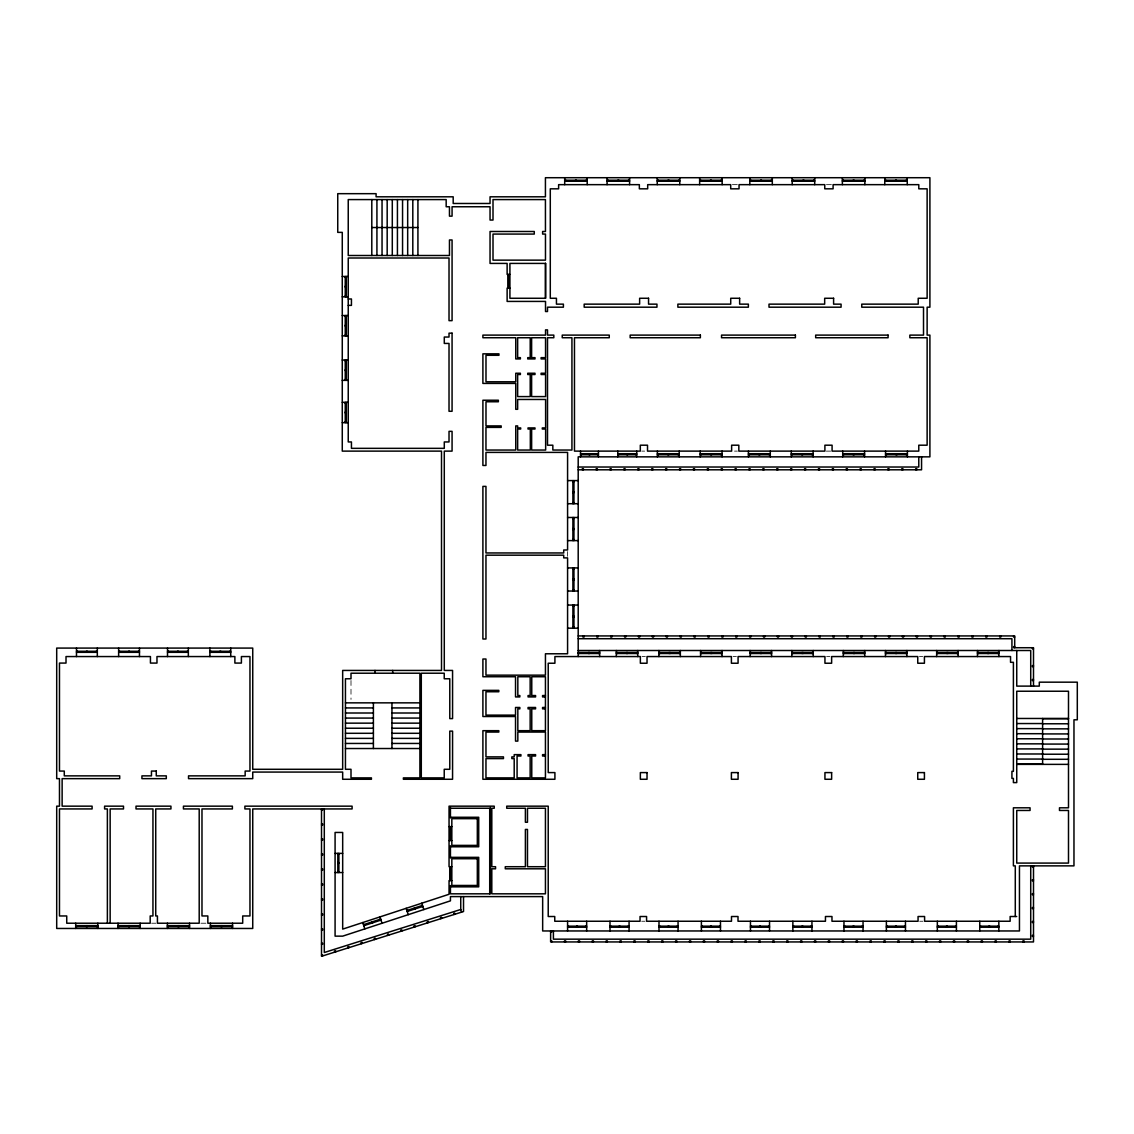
<?xml version="1.0" encoding="UTF-8"?>
<svg xmlns="http://www.w3.org/2000/svg" width="1134" height="1134" viewBox="0 0 1134 1134"><rect width="100%" height="100%" fill="white"/><g stroke="black" fill="none" stroke-linecap="round" stroke-linejoin="round"><path stroke-width="0.75" stroke-dasharray="5 3.75" d="M732.366 184.658L737.369 184.658M826.417 184.658L831.42 184.658M641.759 451.119L644.636 451.119M734.506 451.119L737.384 451.119M826.332 451.119L830.655 451.119M642.028 656.558L645.359 656.558M733.074 656.558L736.405 656.558M826.615 656.558L829.96 656.558M919.419 656.558L922.75 656.558M641.688 921.247L644.948 921.247M919.702 921.247L922.963 921.247M151.63 923.218L155.982 923.218M200.931 923.218L206.105 923.218M567.581 551.563L567.581 556.312M351.001 680.485L351.001 699.409"/><path stroke-width="1.5" d="M363.475 924.72L380.67 919.093M406.879 910.503L422.472 905.4M363.801 925.713L380.996 920.085M407.191 911.495L422.798 906.392M460.744 896.597L460.744 909.482L324.296 952.503L324.296 808.939M321.517 955.168L322.58 954.842L322.58 955.948M564.689 180.221L587.199 180.221M607.073 180.221L629.583 180.221M657.252 180.221L679.762 180.221M699.635 180.221L722.145 180.221M749.815 180.221L772.311 180.221M792.198 180.221L814.694 180.221M842.378 180.221L864.873 180.221M884.761 180.221L907.257 180.221M564.689 181.256L587.199 181.256M607.073 181.256L629.583 181.256M657.252 181.256L679.762 181.256M699.635 181.256L722.145 181.256M749.815 181.256L772.311 181.256M792.198 181.256L814.694 181.256M842.378 181.256L864.873 181.256M884.761 181.256L907.257 181.256M371.796 227.537L417.922 227.537M545.525 263.414L509.917 263.414L509.917 298.27L545.525 298.27L545.525 263.414L545.525 298.27M509.917 274.4L507.125 274.4L507.125 263.414L490.044 263.414L490.044 231.492L534.27 231.492L534.27 234.072L493.007 234.072L493.007 260.14L545.482 260.14L545.468 234.072L542.619 234.072L542.619 231.492L545.454 231.492L545.426 199.584L493.007 199.584L493.007 220.053L490.044 220.053L490.044 206.757L452.069 206.757L452.069 216.155L449.461 216.155L449.461 206.757L446.172 206.757L446.172 199.584L348.237 199.584L348.237 255.504L449.461 255.504L449.461 239.969L452.069 239.969L452.069 320.653L449.021 320.653L449.021 257.999L348.237 257.999L348.237 441.948L351.441 441.948L351.441 448.341L444.287 448.341L444.287 441.948L449.021 441.948L449.021 431.345L452.069 431.345L452.069 451.119L444.287 451.119L444.287 670.435L452.565 670.435L452.565 718.616L449.787 718.616L449.787 678.77L444.23 678.77L444.23 673.213L421.295 673.213L421.295 777.881L444.23 777.881L444.23 769.291L449.787 769.291L449.787 731.118L452.565 731.118L452.565 779.271L403.378 779.271L403.378 777.881L419.906 777.881L419.906 673.213L351.001 673.213L351.001 678.77L345.445 678.77L345.445 769.291L351.001 769.291L351.001 777.881L371.428 777.881L371.428 779.271L342.666 779.271L342.666 772.07L252.74 772.07L252.74 778.647L188.528 778.647L188.528 775.869L245.157 775.869L245.157 771.063L249.962 771.063L249.962 656.558L241.4 656.558L241.4 663.078L234.88 663.078L234.88 656.558L156.974 656.558L156.974 663.078L150.439 663.078L150.439 656.558L66.013 656.558L66.013 663.078L59.478 663.078L59.478 771.063L64.284 771.063L64.284 775.869L119.708 775.869L119.708 778.647L62.129 778.647L62.129 806.161L92.095 806.161L92.095 808.939L59.478 808.939L59.478 915.96L66.736 915.96L66.736 923.218L150.184 923.218L150.184 915.96L152.948 915.96L152.948 808.939L136.009 808.939L136.009 806.161L170.936 806.161L170.936 808.939L155.727 808.939L155.727 915.96L157.428 915.96L157.428 923.218L199.201 923.218L199.201 808.939L183.439 808.939L183.439 806.161L232.385 806.161L232.385 808.939L201.98 808.939L201.98 915.96L207.834 915.96L207.834 923.218L242.704 923.218L242.704 915.96L249.962 915.96L249.962 808.939L244.887 808.939L244.887 806.161L352.093 806.161L352.093 808.939L252.74 808.939L252.74 928.462L56.7 928.462L56.7 806.161L59.478 806.161L59.478 778.647L56.7 778.647L56.7 648.081L252.74 648.081L252.74 769.291L342.666 769.291L342.666 670.435L441.509 670.435L441.509 451.119L342.27 451.119L342.27 232.371L337.748 232.371L337.748 193.673L376.091 193.673L376.091 196.806L453.189 196.806L453.189 203.482L490.044 203.482L490.044 196.806L545.426 196.806L545.426 177.712L929.908 177.712L929.908 307.186L927.13 307.186L927.13 335.111L929.908 335.111L929.908 456.846L578.198 456.846L578.198 656.558M342.27 276.483L348.237 276.483M345.246 277.504L346.295 277.504M345.246 286.193L346.295 286.193M345.246 287.086L346.295 287.086M509.917 288.107L507.125 288.107L507.125 301.417L545.525 301.417L545.525 311.524L547.509 311.524L547.509 307.186L563.4 307.186L563.4 304.139L556.44 304.139L556.44 298.27L550.288 298.27L550.288 188.825L558.623 188.825L558.623 184.658L639.349 184.658L639.349 188.825L647.684 188.825L647.684 184.658L730.707 184.658L730.707 188.825L739.042 188.825L739.042 184.658L824.758 184.658L824.758 188.825L833.093 188.825L833.093 184.658L918.795 184.658L918.795 188.825L927.13 188.825L927.13 298.27L918.214 298.27L918.214 304.139L861.769 304.139L861.769 307.186L923.515 307.186L923.515 335.111L909.851 335.111L909.851 337.734L927.13 337.734L927.13 445.194L918.781 445.194L918.781 451.119L832.087 451.119L832.087 445.194L824.9 445.194L824.9 451.119L738.829 451.119L738.829 445.194L731.628 445.194L731.628 451.119L647.514 451.119L647.514 445.194L640.313 445.194L640.313 451.119L574.47 451.119L574.47 337.734L609.256 337.734L609.256 335.111L562.237 335.111L562.237 337.734L571.933 337.734L571.933 450.042L552.839 450.042L552.839 445.194L547.509 445.194L547.509 337.734L553.817 337.734L553.817 335.111L547.509 335.111L547.509 329.881L545.539 329.881L545.553 335.111L482.9 335.111L482.9 337.734L515.757 337.734L515.757 358.939L520.393 358.939L520.393 357.649L517.643 357.649L517.643 337.734L530.216 337.734L530.216 357.649L527.735 357.649L527.735 358.939L534.993 358.939L534.993 357.649L531.619 357.649L531.619 337.734L545.553 337.734L545.567 357.649L541.102 357.649L541.102 358.939L545.567 358.939L545.582 373.242L541.102 373.242L541.102 374.518L545.582 374.518L545.61 396.588L531.619 396.588L531.619 374.518L534.993 374.518L534.993 373.242L527.735 373.242L527.735 374.518L530.216 374.518L530.216 396.588L517.643 396.588L517.643 374.518L520.393 374.518L520.393 373.242L515.757 373.242L515.757 381.789L485.99 381.789L485.99 355.296L498.946 355.296L498.946 353.836L482.9 353.836L482.9 383.42L515.757 383.42L515.757 409.303L517.643 409.303L517.643 399.466L545.61 399.466L545.638 427.915L542.293 427.915L542.293 429.035L545.638 429.035L545.652 445.194L545.652 450.042L531.633 450.042L531.633 429.035L534.979 429.035L534.979 427.915L528.019 427.915L528.019 429.035L530.329 429.035L530.329 450.042L517.643 450.042L517.643 429.035L520.69 429.035L520.69 427.915L517.643 427.915L517.643 425.902L515.757 425.902L515.757 450.042L485.962 450.042L485.962 427.39L501.171 427.39L501.171 425.902L485.99 425.902L485.99 401.762L498.365 401.762L498.365 400.231L482.9 400.231L482.9 465.464L485.962 465.464L485.962 452.395L567.581 452.395L567.581 549.99L563.711 549.99L563.711 552.953L485.962 552.953L485.962 486.387L482.9 486.387L482.9 639.009L485.962 639.009L485.962 555.178L563.711 555.178L563.711 557.885L567.581 557.885L567.581 653.779L545.44 653.779L545.44 675.155L485.962 675.155L485.962 659.01L482.9 659.01L482.9 676.743L515.531 676.743L515.531 696.928L519.84 696.928L519.84 695.539L517.827 695.539L517.827 676.743L530.159 676.743L530.159 695.539L528.061 695.539L528.061 696.928L535.574 696.928L535.574 695.539L531.761 695.539L531.761 676.743L545.44 676.743L545.44 730.679L531.761 730.679L531.761 708.863L535.574 708.863L535.574 707.474L528.061 707.474L528.061 708.863L530.159 708.863L530.159 730.679L517.827 730.679L517.827 708.863L519.84 708.863L519.84 707.474L515.531 707.474L515.531 715.129L485.962 715.129L485.962 691.754L498.818 691.754L498.818 690.365L482.9 690.365L482.9 716.518L515.531 716.518L515.531 741.112L517.827 741.112L517.827 732.068L545.44 732.068L545.44 777.881L531.761 777.881L531.761 756.024L535.574 756.024L535.574 754.634L528.061 754.634L528.061 756.024L530.159 756.024L530.159 777.881L517.076 777.881L517.076 756.024L520.917 756.024L520.917 754.634L514.198 754.634L514.198 756.874L511.831 756.874L511.831 758.603L514.198 758.603L514.198 777.881L485.962 777.881L485.962 758.603L503.468 758.603L503.468 756.874L485.962 756.874L485.962 732.068L498.818 732.068L498.818 730.679L482.9 730.679L482.9 779.271L554.909 779.271L554.909 772.594L548.218 772.594L548.218 663.234L554.909 663.234L554.909 656.558L640.356 656.558L640.356 663.234L647.032 663.234L647.032 656.558L731.402 656.558L731.402 663.234L738.078 663.234L738.078 656.558L824.942 656.558L824.942 663.234L831.633 663.234L831.633 656.558L917.746 656.558L917.746 663.234L924.423 663.234L924.423 656.558L1010.536 656.558L1010.536 662.313L1013.399 662.313L1013.399 771.318L1011.925 771.318L1011.925 778.406L1013.399 778.406L1013.399 782.602L1016.744 782.602L1016.744 691.23L1068.497 691.23L1068.497 807.805L1059.482 807.805L1059.482 810.456L1068.497 810.456L1068.497 863.087L1016.744 863.087L1016.744 810.456L1030.055 810.456L1030.055 807.805L1013.399 807.805L1013.399 865.866L1015.284 865.866L1015.284 916.513M345.246 295.79L346.295 295.79M342.27 296.81L348.237 296.81M348.237 298.979L351.441 298.979L351.441 305.372L348.237 305.372M342.27 315.536L348.237 315.536M345.246 316.556L346.295 316.556M345.246 325.245L346.295 325.245M345.246 326.138L346.295 326.138M345.246 334.842L346.295 334.842M342.27 335.862L348.237 335.862M342.27 360.031L348.237 360.031M345.246 361.051L346.295 361.051M345.246 369.741L346.295 369.741M345.246 370.634L346.295 370.634M345.246 379.337L346.295 379.337M342.27 380.358L348.237 380.358M342.27 402.329L348.237 402.329M345.246 403.335L346.295 403.335M345.246 412.039L346.295 412.039M345.246 412.932L346.295 412.932M345.246 421.635L346.295 421.635M342.27 422.656L348.237 422.656M580.537 453.713L598.426 453.713M617.789 453.713L636.713 453.713M657.366 453.713L679.223 453.713M700.217 453.713L722.06 453.713M748.426 453.713L770.284 453.713M791.277 453.713L813.121 453.713M842.718 453.713L864.562 453.713M885.555 453.713L907.398 453.713M580.537 454.762L598.426 454.762M617.789 454.762L636.713 454.762M657.366 454.762L679.223 454.762M700.217 454.762L722.06 454.762M748.426 454.762L770.284 454.762M791.277 454.762L813.121 454.762M842.718 454.762L864.562 454.762M885.555 454.762L907.398 454.762M578.198 467.024L918.781 467.024L918.781 456.846M578.198 469.802L921.559 469.802L921.559 456.846M567.581 480.589L578.198 480.589M572.897 481.752L573.932 481.752M572.897 491.646L573.932 491.646M572.897 492.652L573.932 492.652M572.897 502.546L573.932 502.546M567.581 503.709L578.198 503.709M567.581 517.487L578.198 517.487M572.897 518.649L573.932 518.649M572.897 528.543L573.932 528.543M572.897 529.55L573.932 529.55M572.897 539.444L573.932 539.444M567.581 540.606L578.198 540.606M567.581 567.921L578.198 567.921M572.897 569.084L573.932 569.084M572.897 578.978L573.932 578.978M572.897 579.998L573.932 579.998M572.897 589.878L573.932 589.878M567.581 591.041L578.198 591.041M567.581 605.06L578.198 605.06M572.897 606.222L573.932 606.222M572.897 616.116L573.932 616.116M572.897 617.123L573.932 617.123M572.897 627.017L573.932 627.017M567.581 628.179L578.198 628.179M578.198 635.933L1014.703 635.933L1014.703 647.727M1014.703 637.039L1013.598 637.039L1013.598 635.933M578.198 638.711L1011.925 638.711L1011.925 650.505M1014.703 646.607L1013.598 646.607L1013.598 647.727L1033.499 647.727L1033.499 686.113M1033.499 648.832L1032.394 648.832L1032.394 647.727M578.198 650.505L1030.721 650.505L1030.721 686.113M76.488 651.27L97.326 651.27M118.631 651.27L139.468 651.27M167.506 651.27L188.343 651.27M209.889 651.27L230.726 651.27M76.488 652.319L97.326 652.319M118.631 652.319L139.468 652.319M167.506 652.319L188.343 652.319M209.889 652.319L230.726 652.319M578.198 652.489L599.659 652.489M616.315 652.489L637.762 652.489M658.897 652.489L680.343 652.489M700.571 652.489L722.018 652.489M750.155 652.489L771.602 652.489M791.816 652.489L813.262 652.489M843.299 652.489L864.746 652.489M885.456 652.489L906.902 652.489M936.656 652.489L958.102 652.489M977.465 652.489L998.912 652.489M578.198 653.524L599.659 653.524M616.315 653.524L637.762 653.524M658.897 653.524L680.343 653.524M700.571 653.524L722.018 653.524M750.155 653.524L771.602 653.524M791.816 653.524L813.262 653.524M843.299 653.524L864.746 653.524M885.456 653.524L906.902 653.524M936.656 653.524L958.102 653.524M977.465 653.524L998.912 653.524M1033.499 665.587L1032.394 665.587L1032.394 666.707L1033.499 666.707M1033.499 679.479L1032.394 679.479L1032.394 680.598L1033.499 680.598M545.44 695.539L542.562 695.539L542.562 696.928L545.44 696.928M345.445 702.853L419.906 702.853M545.44 707.474L542.562 707.474L542.562 708.863L545.44 708.863M345.445 707.928L373.398 707.928M391.953 707.928L419.906 707.928M345.445 713.002L373.398 713.002M391.953 713.002L419.906 713.002M345.445 718.077L373.398 718.077M391.953 718.077L419.906 718.077M1016.744 718.474L1068.497 718.474M1042.614 718.701L1068.497 718.701M345.445 723.152L373.398 723.152M391.953 723.152L419.906 723.152M1016.744 723.549L1042.614 723.549M1042.614 723.776L1068.497 723.776M345.445 728.226L373.398 728.226M391.953 728.226L419.906 728.226M1016.744 728.623L1042.614 728.623M1042.614 728.85L1068.497 728.85M345.445 733.301L373.398 733.301M391.953 733.301L419.906 733.301M1016.744 733.698L1042.614 733.698M1042.614 733.925L1068.497 733.925M345.445 738.376L373.398 738.376M391.953 738.376L419.906 738.376M1016.744 738.773L1042.614 738.773M1042.614 738.999L1068.497 738.999M345.445 743.45L373.398 743.45M391.953 743.45L419.906 743.45M1016.744 743.847L1042.614 743.847M1042.614 744.074L1068.497 744.074M345.445 748.525L419.906 748.525M1016.744 748.908L1042.614 748.908M1042.614 749.149L1068.497 749.149M1016.744 753.982L1042.614 753.982M1042.614 754.223L1068.497 754.223M545.44 754.634L542.562 754.634L542.562 756.024L545.44 756.024M1016.744 759.057L1042.614 759.057M1042.614 759.298L1068.497 759.298M1016.744 764.132L1042.614 764.132M1016.744 764.373L1068.497 764.373M450.439 808.244L489.718 808.244L489.718 893.819M321.517 810.059L322.637 810.059L322.637 808.939M450.439 817.274L478.718 817.274L478.718 846.772L450.439 846.772M321.517 823.95L322.637 823.95L322.637 825.056L321.517 825.056M449.05 826.643L451.828 826.643M321.517 838.947L322.637 838.947L322.637 840.067L321.517 840.067M449.05 840.535L451.828 840.535M335.083 853.392L342.681 853.392M321.517 853.959L322.637 853.959L322.637 855.064L321.517 855.064M337.833 854.356L338.882 854.356M450.439 857.347L478.718 857.347L478.718 886.845L450.439 886.845M337.833 862.549L338.882 862.549M337.833 863.385L338.882 863.385M451.828 866.716L449.05 866.716L449.05 806.161L494.226 806.161L494.226 808.244L491.802 808.244L491.802 866.716L495.558 866.716L495.558 868.8L491.802 868.8L491.802 893.819L545.44 893.819L545.44 868.8L505.282 868.8L505.282 866.716L525.396 866.716L525.396 829.436L527.48 829.436L527.48 866.716L545.44 866.716L545.44 808.244L527.48 808.244L527.48 822.249L525.396 822.249L525.396 808.244L506.728 808.244L506.728 806.161L548.218 806.161L548.218 916.513L554.753 916.513L554.753 921.247L640.044 921.247L640.044 916.513L646.578 916.513L646.578 921.247L731.487 921.247L731.487 916.513L738.007 916.513L738.007 921.247L825.453 921.247L825.453 916.513L831.973 916.513L831.973 921.247L918.058 921.247L918.058 916.513L924.593 916.513L924.593 921.247L1010.139 921.247L1010.139 916.513L1016.674 916.513M1033.499 866.971L1032.394 866.971L1032.394 865.866M321.517 868.956L322.637 868.956L322.637 870.076L321.517 870.076M337.833 871.592L338.882 871.592M335.083 872.542L342.681 872.542M1033.499 879.757L1032.394 879.757L1032.394 880.877L1033.499 880.877M451.828 880.608L449.05 880.608L449.05 894.272L342.681 929.115L342.681 832.455L335.083 832.455L335.083 936.145L342.681 936.145L450.439 900.85L450.439 896.597L542.662 896.597L542.662 930.957L1019.452 930.957L1019.452 865.866L1073.969 865.866L1073.969 719.807L1077.3 719.807L1077.3 682.172L1039.297 682.172L1039.297 686.113L1016.744 686.113L1016.744 650.505M321.517 883.967L322.637 883.967L322.637 885.073L321.517 885.073M1033.499 893.649L1032.394 893.649L1032.394 894.769L1033.499 894.769M321.517 898.964L322.637 898.964L322.637 900.07L321.517 900.07M1033.499 907.54L1032.394 907.54L1032.394 908.66L1033.499 908.66M321.517 913.961L322.637 913.961L322.637 915.081L321.517 915.081M1033.499 921.432L1032.394 921.432L1032.394 922.552L1033.499 922.552M75.694 925.613L97.85 925.613M118.021 925.613L140.177 925.613M167.378 925.613L189.534 925.613M210.4 925.613L232.555 925.613M567.581 926.166L586.661 926.166M609.993 926.166L629.072 926.166M658.996 926.166L678.061 926.166M701.393 926.166L720.473 926.166M750.453 926.166L769.532 926.166M792.864 926.166L811.944 926.166M843.965 926.166L863.045 926.166M886.377 926.166L905.456 926.166M937.336 926.166L956.416 926.166M979.748 926.166L998.827 926.166M75.694 926.648L97.85 926.648M118.021 926.648L140.177 926.648M167.378 926.648L189.534 926.648M210.4 926.648L232.555 926.648M567.581 927.215L586.661 927.215M609.993 927.215L629.072 927.215M658.996 927.215L678.061 927.215M701.393 927.215L720.473 927.215M750.453 927.215L769.532 927.215M792.864 927.215L811.944 927.215M843.965 927.215L863.045 927.215M886.377 927.215L905.456 927.215M937.336 927.215L956.416 927.215M979.748 927.215L998.827 927.215M321.517 928.973L322.637 928.973L322.637 930.078L321.517 930.078M550.628 932.077L551.748 932.077L551.748 930.957M1033.499 935.323L1032.394 935.323L1032.394 936.443L1033.499 936.443M550.628 940.837L551.748 940.837L551.748 941.943M321.517 943.176L322.637 943.176L322.637 944.296L321.517 944.296M421.763 903.203L423.847 909.567M421.692 905.655L422.018 906.647M415.016 907.838L415.342 908.83M414.335 908.065L414.661 909.057M407.659 910.248L407.985 911.24M406.156 908.32L408.24 914.67M379.947 916.91L382.03 923.26M379.805 919.376L380.131 920.369M372.448 921.786L372.774 922.778M371.697 922.027L372.023 923.019M364.326 924.437L364.652 925.429M362.752 922.537L364.836 928.888M460.744 909.482L461.581 912.133M455.074 914.188L454.734 913.125L453.671 913.451L454.011 914.514M441.821 918.356L441.495 917.293L440.431 917.633L440.757 918.696M428.567 922.537L428.241 921.474L427.178 921.814L427.518 922.863M415.327 926.719L414.987 925.656L413.924 925.982L414.264 927.045M402.074 930.886L401.748 929.823L400.685 930.163L401.011 931.227M388.82 935.068L388.494 934.005L387.431 934.345L387.771 935.394M375.581 939.25L375.241 938.187L374.177 938.513L374.518 939.576M362.327 943.417L362.001 942.354L360.938 942.694L361.264 943.757M349.074 947.599L348.748 946.536L347.684 946.876L348.025 947.925M335.834 951.78L335.494 950.717L334.431 951.043L334.771 952.106M1042.614 718.474L1042.614 764.373M1033.499 865.866L1033.499 941.943L550.628 941.943L550.628 930.957M1030.721 865.866L1030.721 939.165L553.406 939.165L553.406 930.957M1024.059 941.943L1024.059 940.837L1022.953 940.837L1022.953 941.943M1010.167 941.943L1010.167 940.837L1009.062 940.837L1009.062 941.943M1000.812 635.933L1000.812 637.039L999.706 637.039L999.706 635.933M998.912 650.505L998.912 656.558M998.827 921.247L998.827 930.957M997.863 926.166L997.863 927.215M997.835 652.489L997.835 653.524M996.276 941.943L996.276 940.837L995.17 940.837L995.17 941.943M989.699 926.166L989.699 927.215M988.862 926.166L988.862 927.215M988.65 652.489L988.65 653.524M987.714 652.489L987.714 653.524M986.92 635.933L986.92 637.039L985.815 637.039L985.815 635.933M982.384 941.943L982.384 940.837L981.279 940.837L981.279 941.943M980.712 926.166L980.712 927.215M979.748 921.247L979.748 930.957M978.529 652.489L978.529 653.524M977.465 650.505L977.465 656.558M973.029 635.933L973.029 637.039L971.923 637.039L971.923 635.933M968.493 941.943L968.493 940.837L967.387 940.837L967.387 941.943M959.137 635.933L959.137 637.039L958.032 637.039L958.032 635.933M958.102 650.505L958.102 656.558M957.039 652.489L957.039 653.524M956.416 921.247L956.416 930.957M955.452 926.166L955.452 927.215M954.601 941.943L954.601 940.837L953.496 940.837L953.496 941.943M947.854 652.489L947.854 653.524M947.287 926.166L947.287 927.215M946.918 652.489L946.918 653.524M946.451 926.166L946.451 927.215M945.246 635.933L945.246 637.039L944.14 637.039L944.14 635.933M940.71 941.943L940.71 940.837L939.604 940.837L939.604 941.943M938.3 926.166L938.3 927.215M937.733 652.489L937.733 653.524M937.336 921.247L937.336 930.957M936.656 650.505L936.656 656.558M931.354 635.933L931.354 637.039L930.249 637.039L930.249 635.933M926.818 941.943L926.818 940.837L925.713 940.837L925.713 941.943M917.463 635.933L917.463 637.039L916.357 637.039L916.357 635.933M916.811 469.802L916.811 468.696L915.705 468.696L915.705 469.802M912.927 941.943L912.927 940.837L911.807 940.837L911.807 941.943M907.398 451.119L907.398 456.846M907.257 177.712L907.257 184.658M906.902 650.505L906.902 656.558M906.307 453.713L906.307 454.762M906.137 180.221L906.137 181.256M905.825 652.489L905.825 653.524M905.456 921.247L905.456 930.957M904.507 926.166L904.507 927.215M903.571 635.933L903.571 637.039L902.466 637.039L902.466 635.933M902.919 469.802L902.919 468.696L901.814 468.696L901.814 469.802M899.035 941.943L899.035 940.837L897.915 940.837L897.915 941.943M896.966 453.713L896.966 454.762M896.498 180.221L896.498 181.256M896.654 652.489L896.654 653.524M896.342 926.166L896.342 927.215M896.002 453.713L896.002 454.762M895.704 652.489L895.704 653.524M895.52 180.221L895.52 181.256M895.506 926.166L895.506 927.215M889.68 635.933L889.68 637.039L888.574 637.039L888.574 635.933M889.028 469.802L889.028 468.696L887.922 468.696L887.922 469.802M887.341 926.166L887.341 927.215M886.646 453.713L886.646 454.762M886.533 652.489L886.533 653.524M886.377 921.247L886.377 930.957M885.881 180.221L885.881 181.256M885.555 451.119L885.555 456.846M885.456 650.505L885.456 656.558M885.144 941.943L885.144 940.837L884.024 940.837L884.024 941.943M884.761 177.712L884.761 184.658M875.788 635.933L875.788 637.039L874.683 637.039L874.683 635.933M875.136 469.802L875.136 468.696L874.031 468.696L874.031 469.802M871.252 941.943L871.252 940.837L870.132 940.837L870.132 941.943M864.873 177.712L864.873 184.658M864.746 650.505L864.746 656.558M864.562 451.119L864.562 456.846M863.754 180.221L863.754 181.256M863.669 652.489L863.669 653.524M863.47 453.713L863.47 454.762M863.045 921.247L863.045 930.957M862.095 926.166L862.095 927.215M861.897 635.933L861.897 637.039L860.791 637.039L860.791 635.933M861.245 469.802L861.245 468.696L860.139 468.696L860.139 469.802M857.361 941.943L857.361 940.837L856.241 940.837L856.241 941.943M854.483 652.489L854.483 653.524M854.115 180.221L854.115 181.256M854.115 453.713L854.115 454.762M853.93 926.166L853.93 927.215M853.548 652.489L853.548 653.524M853.137 180.221L853.137 181.256M853.165 453.713L853.165 454.762M853.094 926.166L853.094 927.215M848.005 635.933L848.005 637.039L846.9 637.039L846.9 635.933M847.353 469.802L847.353 468.696L846.247 468.696L846.247 469.802M844.929 926.166L844.929 927.215M844.362 652.489L844.362 653.524M843.809 453.713L843.809 454.762M843.965 921.247L843.965 930.957M843.498 180.221L843.498 181.256M843.469 941.943L843.469 940.837L842.349 940.837L842.349 941.943M843.299 650.505L843.299 656.558M842.718 451.119L842.718 456.846M842.378 177.712L842.378 184.658M834.114 635.933L834.114 637.039L833.008 637.039L833.008 635.933M833.462 469.802L833.462 468.696L832.356 468.696L832.356 469.802M829.578 941.943L829.578 940.837L828.458 940.837L828.458 941.943M820.222 635.933L820.222 637.039L819.117 637.039L819.117 635.933M819.57 469.802L819.57 468.696L818.464 468.696L818.464 469.802M815.686 941.943L815.686 940.837L814.566 940.837L814.566 941.943M814.694 177.712L814.694 184.658M813.574 180.221L813.574 181.256M813.121 451.119L813.121 456.846M813.262 650.505L813.262 656.558M812.185 652.489L812.185 653.524M812.029 453.713L812.029 454.762M811.944 921.247L811.944 930.957M810.98 926.166L810.98 927.215M806.331 635.933L806.331 637.039L805.225 637.039L805.225 635.933M805.679 469.802L805.679 468.696L804.573 468.696L804.573 469.802M803.935 180.221L803.935 181.256M802.957 180.221L802.957 181.256M803 652.489L803 653.524M802.815 926.166L802.815 927.215M802.674 453.713L802.674 454.762M802.064 652.489L802.064 653.524M801.979 926.166L801.979 927.215M801.795 941.943L801.795 940.837L800.675 940.837L800.675 941.943M801.724 453.713L801.724 454.762M793.814 926.166L793.814 927.215M793.318 180.221L793.318 181.256M792.893 652.489L792.893 653.524M792.864 921.247L792.864 930.957M792.368 453.713L792.368 454.762M792.439 635.933L792.439 637.039L791.334 637.039L791.334 635.933M792.198 177.712L792.198 184.658M791.787 469.802L791.787 468.696L790.681 468.696L790.681 469.802M791.816 650.505L791.816 656.558M791.277 451.119L791.277 456.846M787.903 941.943L787.903 940.837L786.783 940.837L786.783 941.943M778.548 635.933L778.548 637.039L777.442 637.039L777.442 635.933M777.896 469.802L777.896 468.696L776.79 468.696L776.79 469.802M774.012 941.943L774.012 940.837L772.892 940.837L772.892 941.943M772.311 177.712L772.311 184.658M771.602 650.505L771.602 656.558M771.191 180.221L771.191 181.256M770.525 652.489L770.525 653.524M770.284 451.119L770.284 456.846M769.532 921.247L769.532 930.957M769.178 453.713L769.178 454.762M768.569 926.166L768.569 927.215M764.656 635.933L764.656 637.039L763.551 637.039L763.551 635.933M764.004 469.802L764.004 468.696L762.899 468.696L762.899 469.802M761.552 180.221L761.552 181.256M761.339 652.489L761.339 653.524M760.574 180.221L760.574 181.256M760.404 652.489L760.404 653.524M760.404 926.166L760.404 927.215M760.12 941.943L760.12 940.837L759 940.837L759 941.943M759.837 453.713L759.837 454.762M759.567 926.166L759.567 927.215M758.873 453.713L758.873 454.762M751.218 652.489L751.218 653.524M751.403 926.166L751.403 927.215M750.935 180.221L750.935 181.256M750.765 635.933L750.765 637.039L749.659 637.039L749.659 635.933M750.453 921.247L750.453 930.957M750.113 469.802L750.113 468.696L749.007 468.696L749.007 469.802M750.155 650.505L750.155 656.558M749.815 177.712L749.815 184.658M749.531 453.713L749.531 454.762M748.426 451.119L748.426 456.846M746.229 941.943L746.229 940.837L745.109 940.837L745.109 941.943M736.873 635.933L736.873 637.039L735.768 637.039L735.768 635.933M736.221 469.802L736.221 468.696L735.115 468.696L735.115 469.802M732.337 941.943L732.337 940.837L731.217 940.837L731.217 941.943M722.982 635.933L722.982 637.039L721.876 637.039L721.876 635.933M722.145 177.712L722.145 184.658M722.33 469.802L722.33 468.696L721.224 468.696L721.224 469.802M722.06 451.119L722.06 456.846M722.018 650.505L722.018 656.558M721.011 180.221L721.011 181.256M720.969 453.713L720.969 454.762M720.941 652.489L720.941 653.524M720.473 921.247L720.473 930.957M719.523 926.166L719.523 927.215M718.446 941.943L718.446 940.837L717.326 940.837L717.326 941.943M711.769 652.489L711.769 653.524M711.613 453.713L711.613 454.762M711.387 180.221L711.387 181.256M711.358 926.166L711.358 927.215M710.82 652.489L710.82 653.524M710.664 453.713L710.664 454.762M710.394 180.221L710.394 181.256M710.522 926.166L710.522 927.215M709.09 635.933L709.09 637.039L707.985 637.039L707.985 635.933M708.438 469.802L708.438 468.696L707.332 468.696L707.332 469.802M704.554 941.943L704.554 940.837L703.434 940.837L703.434 941.943M702.357 926.166L702.357 927.215M701.648 652.489L701.648 653.524M701.393 921.247L701.393 930.957M701.308 453.713L701.308 454.762M700.769 180.221L700.769 181.256M700.571 650.505L700.571 656.558M700.217 451.119L700.217 456.846M699.635 177.712L699.635 184.658M695.199 635.933L695.199 637.039L694.093 637.039L694.093 635.933M694.547 469.802L694.547 468.696L693.441 468.696L693.441 469.802M690.663 941.943L690.663 940.837L689.543 940.837L689.543 941.943M681.307 635.933L681.307 637.039L680.202 637.039L680.202 635.933M680.655 469.802L680.655 468.696L679.549 468.696L679.549 469.802M680.343 650.505L680.343 656.558M679.762 177.712L679.762 184.658M679.223 451.119L679.223 456.846M679.266 652.489L679.266 653.524M678.628 180.221L678.628 181.256M678.118 453.713L678.118 454.762M678.061 921.247L678.061 930.957M677.111 926.166L677.111 927.215M676.771 941.943L676.771 940.837L675.651 940.837L675.651 941.943M670.095 652.489L670.095 653.524M669.003 180.221L669.003 181.256M669.145 652.489L669.145 653.524M668.777 453.713L668.777 454.762M668.947 926.166L668.947 927.215M668.11 926.166L668.11 927.215M668.011 180.221L668.011 181.256M667.813 453.713L667.813 454.762M667.416 635.933L667.416 637.039L666.31 637.039L666.31 635.933M666.764 469.802L666.764 468.696L665.658 468.696L665.658 469.802M662.88 941.943L662.88 940.837L661.76 940.837L661.76 941.943M659.974 652.489L659.974 653.524M659.945 926.166L659.945 927.215M658.897 650.505L658.897 656.558M658.996 921.247L658.996 930.957M658.386 180.221L658.386 181.256M658.471 453.713L658.471 454.762M657.252 177.712L657.252 184.658M657.366 451.119L657.366 456.846M653.524 635.933L653.524 637.039L652.419 637.039L652.419 635.933M652.872 469.802L652.872 468.696L651.767 468.696L651.767 469.802M648.988 941.943L648.988 940.837L647.868 940.837L647.868 941.943M639.633 635.933L639.633 637.039L638.527 637.039L638.527 635.933M638.981 469.802L638.981 468.696L637.875 468.696L637.875 469.802M637.762 650.505L637.762 656.558M636.713 451.119L636.713 456.846M636.684 652.489L636.684 653.524M635.763 453.713L635.763 454.762M635.097 941.943L635.097 940.837L633.977 940.837L633.977 941.943M629.583 177.712L629.583 184.658M629.072 921.247L629.072 930.957M628.449 180.221L628.449 181.256M628.108 926.166L628.108 927.215M627.669 453.713L627.669 454.762M627.513 652.489L627.513 653.524M626.833 453.713L626.833 454.762M626.578 652.489L626.578 653.524M625.741 635.933L625.741 637.039L624.636 637.039L624.636 635.933M625.089 469.802L625.089 468.696L623.983 468.696L623.983 469.802M621.205 941.943L621.205 940.837L620.085 940.837L620.085 941.943M619.944 926.166L619.944 927.215M619.107 926.166L619.107 927.215M618.824 180.221L618.824 181.256M618.739 453.713L618.739 454.762M617.832 180.221L617.832 181.256M617.789 451.119L617.789 456.846M617.392 652.489L617.392 653.524M616.315 650.505L616.315 656.558M611.85 635.933L611.85 637.039L610.744 637.039L610.744 635.933M611.198 469.802L611.198 468.696L610.092 468.696L610.092 469.802M610.957 926.166L610.957 927.215M609.993 921.247L609.993 930.957M608.207 180.221L608.207 181.256M607.314 941.943L607.314 940.837L606.194 940.837L606.194 941.943M607.073 177.712L607.073 184.658M599.659 650.505L599.659 656.558M598.582 652.489L598.582 653.524M598.426 451.119L598.426 456.846M597.958 635.933L597.958 637.039L596.853 637.039L596.853 635.933M597.533 453.713L597.533 454.762M597.306 469.802L597.306 468.696L596.201 468.696L596.201 469.802M593.422 941.943L593.422 940.837L592.302 940.837L592.302 941.943M589.878 453.713L589.878 454.762M589.397 652.489L589.397 653.524M589.085 453.713L589.085 454.762M588.461 652.489L588.461 653.524M587.199 177.712L587.199 184.658M586.661 921.247L586.661 930.957M586.065 180.221L586.065 181.256M585.697 926.166L585.697 927.215M584.067 635.933L584.067 637.039L582.961 637.039L582.961 635.933M583.415 469.802L583.415 468.696L582.309 468.696L582.309 469.802M581.43 453.713L581.43 454.762M580.537 451.119L580.537 456.846M579.531 941.943L579.531 940.837L578.411 940.837L578.411 941.943M579.276 652.489L579.276 653.524M577.532 926.166L577.532 927.215M576.696 926.166L576.696 927.215M576.441 180.221L576.441 181.256M575.448 180.221L575.448 181.256M573.932 480.589L573.932 503.709M573.932 517.487L573.932 540.606M573.932 567.921L573.932 591.041M573.932 605.06L573.932 628.179M572.897 480.589L572.897 503.709M572.897 517.487L572.897 540.606M572.897 567.921L572.897 591.041M572.897 605.06L572.897 628.179M568.545 926.166L568.545 927.215M567.581 921.247L567.581 930.957M565.823 180.221L565.823 181.256M565.639 941.943L565.639 940.837L564.519 940.837L564.519 941.943M564.689 177.712L564.689 184.658M509.209 274.4L509.209 288.291M507.819 274.4L507.819 288.291M490.412 807.55L490.412 893.819L450.439 893.819L450.439 885.555M463.522 896.597L463.522 911.523L321.517 956.288L321.517 808.939M451.134 826.643L451.134 840.535M451.134 866.716L451.134 880.608M450.439 807.55L450.439 817.968M450.439 845.766L450.439 857.984M449.744 826.643L449.744 840.535M449.744 866.716L449.744 880.608M417.922 199.584L417.922 255.504M412.804 199.584L412.804 255.504M407.673 199.584L407.673 255.504M402.556 199.584L402.556 255.504M397.424 199.584L397.424 255.504M392.676 670.435L392.676 673.213M392.293 199.584L392.293 255.504M391.953 702.853L391.953 748.525M387.176 199.584L387.176 255.504M382.045 199.584L382.045 255.504M376.927 199.584L376.927 255.504M375 670.435L375 673.213M373.398 702.853L373.398 748.525M371.796 199.584L371.796 255.504M346.295 276.483L346.295 296.81M346.295 315.536L346.295 335.862M346.295 360.031L346.295 380.358M346.295 402.329L346.295 422.656M345.246 276.483L345.246 296.81M345.246 315.536L345.246 335.862M345.246 360.031L345.246 380.358M345.246 402.329L345.246 422.656M338.882 853.392L338.882 872.542M337.833 853.392L337.833 872.542M232.555 923.218L232.555 928.462M231.449 925.613L231.449 926.648M230.726 648.081L230.726 656.558M229.678 651.27L229.678 652.319M221.966 925.613L221.966 926.648M220.988 925.613L220.988 926.648M220.761 651.27L220.761 652.319M219.854 651.27L219.854 652.319M211.519 925.613L211.519 926.648M210.938 651.27L210.938 652.319M210.4 923.218L210.4 928.462M209.889 648.081L209.889 656.558M189.534 923.218L189.534 928.462M188.343 648.081L188.343 656.558M188.428 925.613L188.428 926.648M187.294 651.27L187.294 652.319M178.945 925.613L178.945 926.648M178.378 651.27L178.378 652.319M177.967 925.613L177.967 926.648M177.471 651.27L177.471 652.319M168.541 651.27L168.541 652.319M168.484 925.613L168.484 926.648M167.506 648.081L167.506 656.558M167.378 923.218L167.378 928.462M140.177 923.218L140.177 928.462M139.468 648.081L139.468 656.558M139.071 925.613L139.071 926.648M138.419 651.27L138.419 652.319M129.503 651.27L129.503 652.319M129.588 925.613L129.588 926.648M128.596 651.27L128.596 652.319M128.61 925.613L128.61 926.648M119.68 651.27L119.68 652.319M119.127 925.613L119.127 926.648M118.631 648.081L118.631 656.558M118.021 923.218L118.021 928.462M110.154 923.218L110.154 808.939L123.507 808.939L123.507 806.161L104.597 806.161L104.597 808.939L107.376 808.939L107.376 923.218M97.85 923.218L97.85 928.462M97.326 648.081L97.326 656.558M96.73 925.613L96.73 926.648M96.277 651.27L96.277 652.319M87.361 651.27L87.361 652.319M87.261 925.613L87.261 926.648M86.439 651.27L86.439 652.319M86.283 925.613L86.283 926.648M77.523 651.27L77.523 652.319M76.8 925.613L76.8 926.648M76.488 648.081L76.488 656.558M75.694 923.218L75.694 928.462M648.549 298.27L639.633 298.27L639.633 304.139L584.18 304.139L584.18 307.186L656.955 307.186L656.955 304.139L648.549 304.139L648.549 298.27M739.637 298.27L730.721 298.27L730.721 304.139L677.877 304.139L677.877 307.186L748.369 307.186L748.369 304.139L739.637 304.139L739.637 298.27M833.603 298.27L824.673 298.27L824.673 304.139L769.008 304.139L769.008 307.186L841.074 307.186L841.074 304.139L833.603 304.139L833.603 298.27M452.069 333.169L449.021 333.169L449.021 337.039L444.287 337.039L444.287 343.432L449.021 343.432L449.021 411.273L452.069 411.273L452.069 333.169M700.373 335.111L630.164 335.111L630.164 337.734L700.373 337.734L700.373 335.111M795.402 335.111L721.55 335.111L721.55 337.734L795.402 337.734L795.402 335.111M888.078 335.111L815.672 335.111L815.672 337.734L888.078 337.734L888.078 335.111M156.265 771.063L151.46 771.063L151.46 775.869L141.934 775.869L141.934 778.647L166.301 778.647L166.301 775.869L156.265 775.869L156.265 771.063M647.032 772.594L640.356 772.594L640.356 779.271L647.032 779.271L647.032 772.594M738.078 772.594L731.402 772.594L731.402 779.271L738.078 779.271L738.078 772.594M831.633 772.594L824.942 772.594L824.942 779.271L831.633 779.271L831.633 772.594M924.423 772.594L917.746 772.594L917.746 779.271L924.423 779.271L924.423 772.594M477.329 818.663L451.828 818.663L451.828 845.383L477.329 845.383L477.329 818.663M477.329 858.736L451.828 858.736L451.828 885.456L477.329 885.456L477.329 858.736"/></g></svg>
